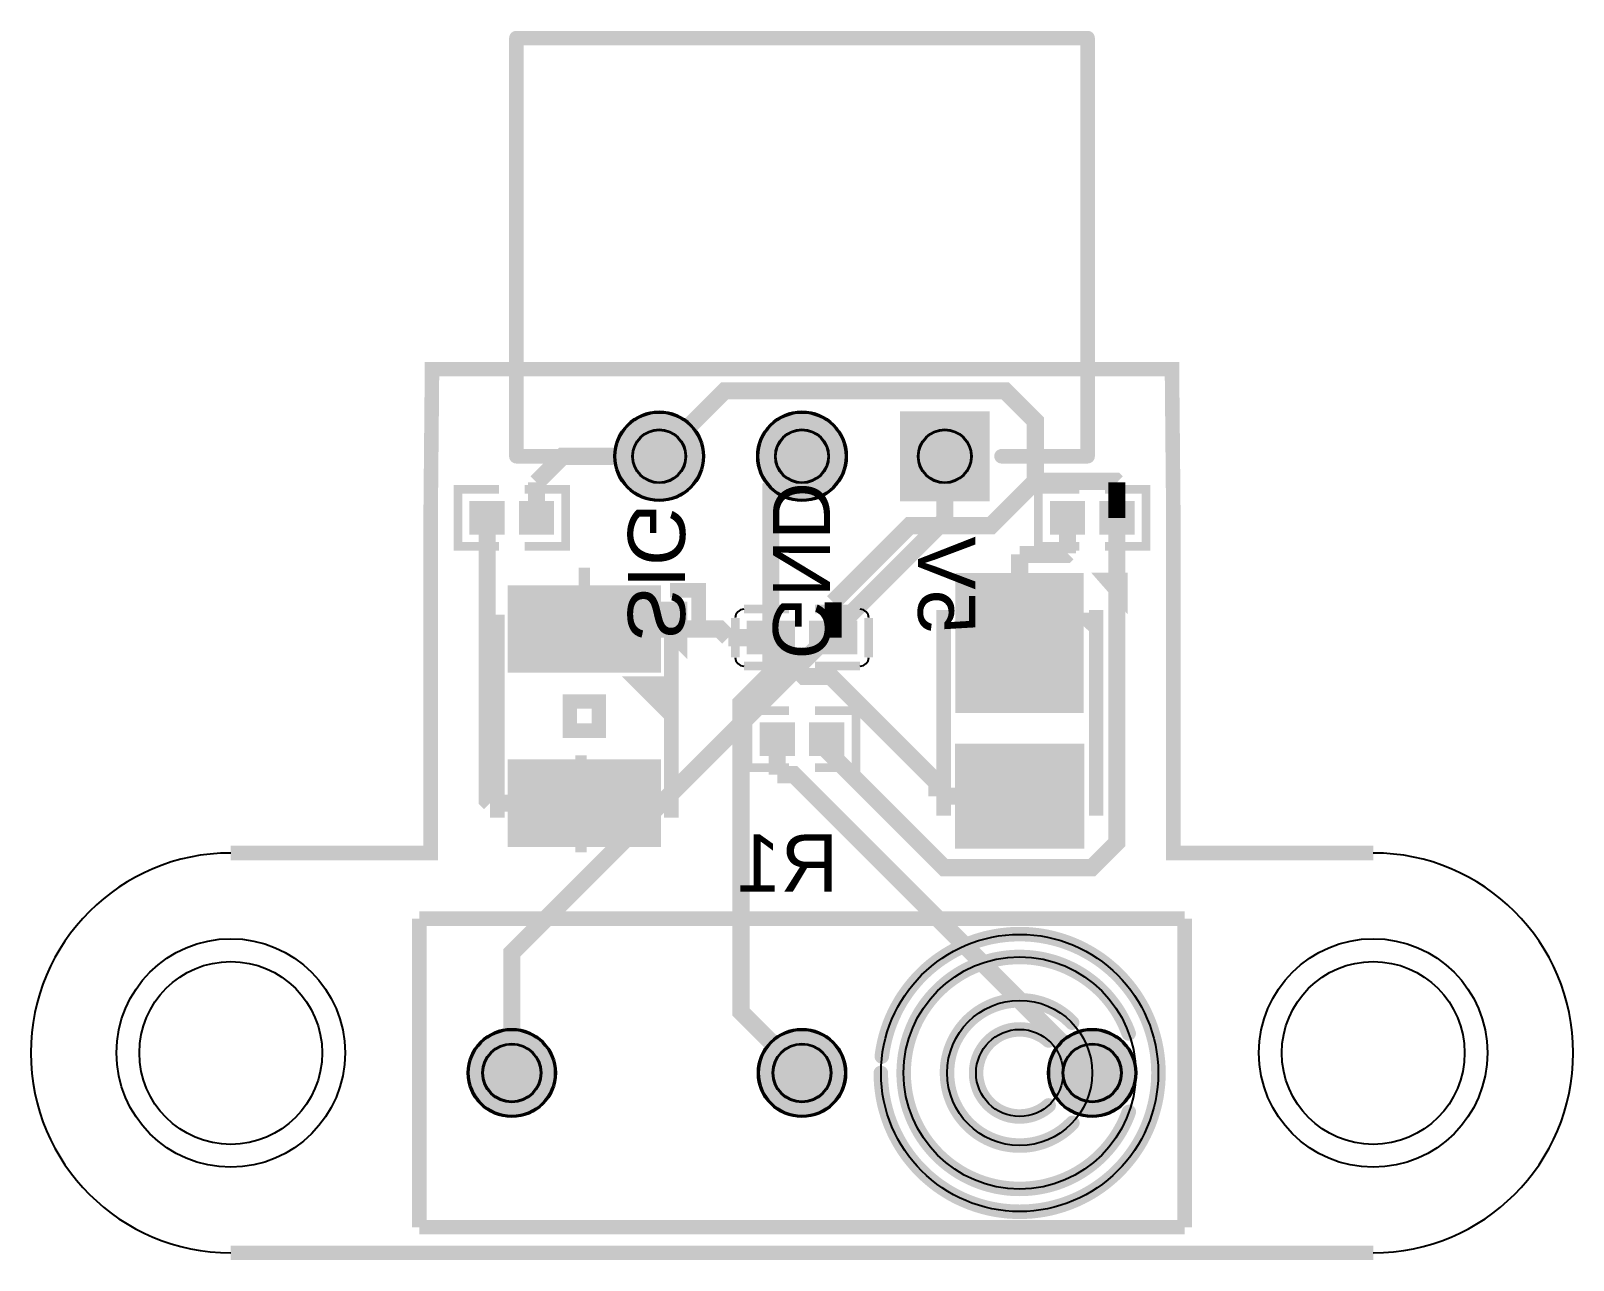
# Model space of a CAD drawing. Header units: millimetres. Extents: x -13.5 to 13.5, y -10.9 to 10.6.
import ezdxf

# ---------------------------------------------------------------- set-up
doc = ezdxf.new("R2010")
doc.units = ezdxf.units.MM
for name, color, linetype, true_color in [('BoardOutLine', 7, 'Continuous', 0xff00ff), ('BottomLayer', 7, 'Continuous', 0x0000ff), ('BottomSilkLayer', 7, 'Continuous', 0x66cc33), ('BottomSolderMaskLayer', 7, 'Continuous', 0xaa00ff), ('Document', 7, 'Continuous', 0xffffff), ('Multi-Layer', 7, 'Continuous', 0xc0c0c0), ('TopLayer', 7, 'Continuous', 0xff0000), ('TopPasteMaskLayer', 7, 'Continuous', 0x808080), ('TopSilkLayer', 7, 'Continuous', 0xffcc00), ('TopSolderMaskLayer', 7, 'Continuous', 0x800080)]:
    doc.layers.add(name, color=color, linetype=linetype, true_color=true_color)
doc.styles.get("Standard").update_dxf_attribs({"font": 'arial.ttf'})

msp = doc.modelspace()

# ---------------------------------------------------------------- hatches: boundary and pattern name
at = {"layer": 'BottomSolderMaskLayer'}
for points in [[(-3.287, 3.175, 1), (-1.713, 3.175, 1)], [(-0.787, 3.175, 1), (0.787, 3.175, 1)], [(3.287, 2.388), (1.713, 2.388), (1.713, 3.962), (3.287, 3.962)], [(-5.855, -7.62, 1), (-4.305, -7.62, 1)], [(-0.775, -7.62, 1), (0.775, -7.62, 1)], [(4.305, -7.62, 1), (5.855, -7.62, 1)]]:
    msp.add_hatch(color=256, dxfattribs=at).paths.add_polyline_path(points)
at = {"layer": 'Document'}
for points in [[(-3.493, 3.048), (-5, 3.048), (-5.017, 3.049), (-5.033, 3.052), (-5.049, 3.058), (-5.064, 3.065), (-5.077, 3.074), (-5.09, 3.085), (-5.101, 3.098), (-5.11, 3.112), (-5.117, 3.126), (-5.123, 3.142), (-5.126, 3.158), (-5.127, 3.175), (-5.127, 10.495), (-5.126, 10.512), (-5.123, 10.528), (-5.117, 10.544), (-5.11, 10.558), (-5.101, 10.572), (-5.09, 10.585), (-5.077, 10.596), (-5.064, 10.605), (-5.049, 10.612), (-5.033, 10.618), (-5.017, 10.621), (-5, 10.622), (5, 10.622), (5.016, 10.621), (5.033, 10.618), (5.048, 10.612), (5.063, 10.605), (5.077, 10.596), (5.09, 10.585), (5.101, 10.572), (5.11, 10.558), (5.117, 10.544), (5.123, 10.528), (5.126, 10.512), (5.127, 10.495), (5.127, 3.175), (5.126, 3.158), (5.123, 3.142), (5.117, 3.126), (5.11, 3.112), (5.101, 3.098), (5.09, 3.085), (5.077, 3.074), (5.063, 3.065), (5.048, 3.058), (5.033, 3.052), (5.016, 3.049), (5, 3.048), (3.493, 3.048), (3.476, 3.049), (3.46, 3.052), (3.444, 3.058), (3.43, 3.065), (3.416, 3.074), (3.403, 3.085), (3.392, 3.098), (3.383, 3.112), (3.376, 3.126), (3.37, 3.142), (3.367, 3.158), (3.366, 3.175), (3.367, 3.192), (3.37, 3.208), (3.376, 3.224), (3.383, 3.239), (3.392, 3.252), (3.403, 3.265), (3.416, 3.276), (3.43, 3.285), (3.444, 3.292), (3.46, 3.298), (3.476, 3.301), (3.493, 3.302), (4.873, 3.302), (4.873, 10.368), (-4.873, 10.368), (-4.873, 3.302), (-3.493, 3.302), (-3.477, 3.301), (-3.46, 3.298), (-3.445, 3.292), (-3.43, 3.285), (-3.416, 3.276), (-3.403, 3.265), (-3.393, 3.252), (-3.383, 3.239), (-3.376, 3.224), (-3.371, 3.208), (-3.367, 3.192), (-3.366, 3.175), (-3.367, 3.158), (-3.371, 3.142), (-3.376, 3.126), (-3.383, 3.112), (-3.393, 3.098), (-3.403, 3.085), (-3.416, 3.074), (-3.43, 3.065), (-3.445, 3.058), (-3.46, 3.052), (-3.477, 3.049), (-3.493, 3.048)], [(-3.71, 1.227), (-3.71, -0.473), (-3.91, -0.473), (-3.91, 1.227)], [(-2.01, 0.627), (-3.01, 0.627), (-2.01, -0.373)], [(3.9, 0.675), (3.9, -0.945), (3.73, -0.945), (3.73, 0.675)], [(4.67, 0.435), (5.21, 0.435), (5.21, -0.055)], [(3.03, -0.015), (4.65, -0.015), (4.65, -0.185), (3.03, -0.185)], [(-3.768, -2.061), (-3.768, -3.761), (-3.968, -3.761), (-3.968, -2.061)], [(3.9, -1.985), (3.9, -3.605), (3.73, -3.605), (3.73, -1.985)], [(-4.718, -2.811), (-3.018, -2.811), (-3.018, -3.011), (-4.718, -3.011)], [(3.81, -5.063), (3.883, -5.064), (3.956, -5.067), (4.029, -5.072), (4.101, -5.08), (4.174, -5.089), (4.246, -5.1), (4.318, -5.114), (4.389, -5.129), (4.46, -5.147), (4.53, -5.167), (4.6, -5.188), (4.669, -5.212), (4.738, -5.237), (4.805, -5.265), (4.872, -5.294), (4.938, -5.325), (5.003, -5.359), (5.067, -5.394), (5.13, -5.43), (5.192, -5.469), (5.253, -5.509), (5.313, -5.551), (5.371, -5.595), (5.429, -5.641), (5.484, -5.688), (5.539, -5.736), (5.592, -5.786), (5.644, -5.838), (5.694, -5.891), (5.742, -5.946), (5.789, -6.001), (5.835, -6.059), (5.879, -6.117), (5.921, -6.177), (5.961, -6.238), (6, -6.3), (6.037, -6.363), (6.072, -6.427), (6.105, -6.492), (6.136, -6.558), (6.165, -6.625), (6.193, -6.692), (6.218, -6.761), (6.242, -6.83), (6.263, -6.9), (6.283, -6.97), (6.301, -7.041), (6.316, -7.112), (6.33, -7.184), (6.341, -7.256), (6.35, -7.329), (6.358, -7.401), (6.363, -7.474), (6.366, -7.547), (6.367, -7.62), (6.367, -7.62), (6.366, -7.693), (6.363, -7.766), (6.358, -7.839), (6.35, -7.911), (6.341, -7.984), (6.33, -8.056), (6.316, -8.128), (6.301, -8.199), (6.283, -8.27), (6.263, -8.34), (6.242, -8.41), (6.218, -8.479), (6.193, -8.548), (6.165, -8.615), (6.136, -8.682), (6.105, -8.748), (6.072, -8.813), (6.037, -8.877), (6, -8.94), (5.961, -9.002), (5.921, -9.063), (5.879, -9.123), (5.835, -9.181), (5.789, -9.239), (5.742, -9.294), (5.694, -9.349), (5.644, -9.402), (5.592, -9.454), (5.539, -9.504), (5.484, -9.552), (5.429, -9.599), (5.371, -9.645), (5.313, -9.689), (5.253, -9.731), (5.192, -9.771), (5.13, -9.81), (5.067, -9.847), (5.003, -9.882), (4.938, -9.915), (4.872, -9.946), (4.805, -9.975), (4.738, -10.003), (4.669, -10.028), (4.6, -10.052), (4.53, -10.073), (4.46, -10.093), (4.389, -10.111), (4.318, -10.126), (4.246, -10.14), (4.174, -10.151), (4.101, -10.16), (4.029, -10.168), (3.956, -10.173), (3.883, -10.176), (3.81, -10.177), (3.81, -10.177), (3.737, -10.176), (3.664, -10.173), (3.591, -10.168), (3.519, -10.16), (3.446, -10.151), (3.374, -10.14), (3.302, -10.126), (3.231, -10.111), (3.16, -10.093), (3.09, -10.073), (3.02, -10.052), (2.951, -10.028), (2.882, -10.003), (2.815, -9.975), (2.748, -9.946), (2.682, -9.915), (2.617, -9.882), (2.553, -9.847), (2.49, -9.81), (2.428, -9.771), (2.367, -9.731), (2.307, -9.689), (2.249, -9.645), (2.191, -9.599), (2.136, -9.552), (2.081, -9.504), (2.028, -9.454), (1.976, -9.402), (1.926, -9.349), (1.878, -9.294), (1.831, -9.239), (1.785, -9.181), (1.741, -9.123), (1.699, -9.063), (1.659, -9.002), (1.62, -8.94), (1.584, -8.877), (1.549, -8.813), (1.515, -8.748), (1.484, -8.682), (1.455, -8.615), (1.427, -8.548), (1.402, -8.479), (1.378, -8.41), (1.357, -8.34), (1.337, -8.27), (1.319, -8.199), (1.304, -8.128), (1.29, -8.056), (1.279, -7.984), (1.27, -7.911), (1.262, -7.839), (1.257, -7.766), (1.254, -7.693), (1.253, -7.62), (1.253, -7.62), (1.254, -7.603), (1.257, -7.587), (1.263, -7.571), (1.27, -7.557), (1.279, -7.543), (1.29, -7.53), (1.303, -7.519), (1.317, -7.51), (1.331, -7.503), (1.347, -7.497), (1.363, -7.494), (1.38, -7.493), (1.38, -7.493), (1.397, -7.494), (1.413, -7.497), (1.429, -7.503), (1.444, -7.51), (1.457, -7.519), (1.47, -7.53), (1.481, -7.543), (1.49, -7.557), (1.497, -7.571), (1.503, -7.587), (1.506, -7.603), (1.507, -7.62), (1.507, -7.62), (1.508, -7.69), (1.511, -7.759), (1.516, -7.828), (1.524, -7.898), (1.533, -7.967), (1.545, -8.035), (1.558, -8.103), (1.574, -8.171), (1.592, -8.238), (1.611, -8.305), (1.633, -8.371), (1.657, -8.437), (1.682, -8.501), (1.71, -8.565), (1.739, -8.628), (1.771, -8.69), (1.804, -8.751), (1.839, -8.811), (1.876, -8.87), (1.915, -8.928), (1.955, -8.985), (1.997, -9.04), (2.041, -9.094), (2.086, -9.147), (2.133, -9.199), (2.182, -9.248), (2.231, -9.297), (2.283, -9.344), (2.336, -9.389), (2.39, -9.433), (2.445, -9.475), (2.502, -9.515), (2.56, -9.554), (2.619, -9.591), (2.679, -9.626), (2.74, -9.659), (2.802, -9.691), (2.865, -9.72), (2.929, -9.748), (2.993, -9.773), (3.059, -9.797), (3.125, -9.819), (3.192, -9.838), (3.259, -9.856), (3.327, -9.872), (3.395, -9.885), (3.463, -9.897), (3.532, -9.906), (3.602, -9.913), (3.671, -9.919), (3.74, -9.922), (3.81, -9.923), (3.81, -9.923), (3.88, -9.922), (3.949, -9.919), (4.018, -9.913), (4.088, -9.906), (4.157, -9.897), (4.225, -9.885), (4.293, -9.872), (4.361, -9.856), (4.428, -9.838), (4.495, -9.819), (4.561, -9.797), (4.627, -9.773), (4.691, -9.748), (4.755, -9.72), (4.818, -9.691), (4.88, -9.659), (4.941, -9.626), (5.001, -9.591), (5.06, -9.554), (5.118, -9.515), (5.175, -9.475), (5.23, -9.433), (5.284, -9.389), (5.337, -9.344), (5.389, -9.297), (5.438, -9.248), (5.487, -9.198), (5.534, -9.147), (5.579, -9.094), (5.623, -9.04), (5.665, -8.985), (5.705, -8.928), (5.744, -8.87), (5.781, -8.811), (5.816, -8.751), (5.849, -8.69), (5.881, -8.628), (5.91, -8.565), (5.938, -8.501), (5.963, -8.437), (5.987, -8.371), (6.009, -8.305), (6.028, -8.238), (6.046, -8.171), (6.062, -8.103), (6.075, -8.035), (6.087, -7.966), (6.096, -7.898), (6.104, -7.828), (6.109, -7.759), (6.112, -7.689), (6.113, -7.62), (6.113, -7.62), (6.112, -7.55), (6.109, -7.481), (6.104, -7.412), (6.096, -7.342), (6.087, -7.273), (6.075, -7.205), (6.062, -7.137), (6.046, -7.069), (6.028, -7.002), (6.009, -6.935), (5.987, -6.869), (5.963, -6.803), (5.938, -6.739), (5.91, -6.675), (5.881, -6.612), (5.849, -6.55), (5.816, -6.489), (5.781, -6.429), (5.744, -6.37), (5.705, -6.312), (5.665, -6.255), (5.623, -6.2), (5.579, -6.146), (5.534, -6.093), (5.487, -6.041), (5.438, -5.991), (5.389, -5.943), (5.337, -5.896), (5.284, -5.851), (5.23, -5.807), (5.175, -5.765), (5.118, -5.725), (5.06, -5.686), (5.001, -5.649), (4.941, -5.614), (4.88, -5.581), (4.818, -5.549), (4.755, -5.52), (4.691, -5.492), (4.627, -5.467), (4.561, -5.443), (4.495, -5.421), (4.428, -5.402), (4.361, -5.384), (4.293, -5.368), (4.225, -5.355), (4.157, -5.343), (4.088, -5.334), (4.018, -5.326), (3.949, -5.321), (3.88, -5.318), (3.81, -5.317), (3.81, -5.317), (3.74, -5.318), (3.671, -5.321), (3.601, -5.326), (3.532, -5.334), (3.463, -5.343), (3.395, -5.355), (3.326, -5.368), (3.258, -5.384), (3.191, -5.402), (3.124, -5.421), (3.058, -5.443), (2.993, -5.467), (2.928, -5.493), (2.864, -5.52), (2.801, -5.55), (2.739, -5.581), (2.678, -5.614), (2.618, -5.65), (2.559, -5.687), (2.501, -5.725), (2.444, -5.766), (2.389, -5.808), (2.335, -5.852), (2.282, -5.897), (2.231, -5.944), (2.181, -5.992), (2.132, -6.042), (2.085, -6.094), (2.04, -6.147), (1.996, -6.201), (1.954, -6.256), (1.914, -6.313), (1.875, -6.371), (1.838, -6.43), (1.803, -6.49), (1.77, -6.551), (1.739, -6.614), (1.709, -6.677), (1.682, -6.741), (1.656, -6.805), (1.632, -6.871), (1.611, -6.937), (1.591, -7.004), (1.573, -7.071), (1.558, -7.139), (1.544, -7.207), (1.533, -7.276), (1.523, -7.345), (1.523, -7.345), (1.521, -7.361), (1.515, -7.377), (1.508, -7.393), (1.499, -7.407), (1.488, -7.42), (1.475, -7.431), (1.462, -7.44), (1.447, -7.448), (1.431, -7.453), (1.414, -7.457), (1.397, -7.458), (1.397, -7.458), (1.381, -7.457), (1.364, -7.453), (1.349, -7.448), (1.334, -7.441), (1.32, -7.431), (1.307, -7.421), (1.297, -7.408), (1.287, -7.394), (1.28, -7.379), (1.275, -7.364), (1.271, -7.347), (1.27, -7.331), (1.27, -7.331), (1.271, -7.315), (1.271, -7.315), (1.281, -7.242), (1.293, -7.171), (1.307, -7.099), (1.322, -7.028), (1.34, -6.958), (1.36, -6.888), (1.382, -6.818), (1.406, -6.75), (1.431, -6.682), (1.459, -6.614), (1.489, -6.548), (1.52, -6.482), (1.553, -6.417), (1.589, -6.354), (1.625, -6.291), (1.664, -6.229), (1.705, -6.169), (1.747, -6.11), (1.791, -6.052), (1.836, -5.995), (1.883, -5.939), (1.932, -5.885), (1.982, -5.832), (2.033, -5.781), (2.086, -5.731), (2.141, -5.683), (2.197, -5.636), (2.254, -5.591), (2.312, -5.548), (2.372, -5.506), (2.432, -5.466), (2.494, -5.428), (2.557, -5.391), (2.621, -5.356), (2.686, -5.323), (2.752, -5.292), (2.818, -5.263), (2.886, -5.236), (2.954, -5.211), (3.023, -5.187), (3.092, -5.166), (3.162, -5.146), (3.233, -5.129), (3.304, -5.114), (3.376, -5.1), (3.447, -5.089), (3.52, -5.08), (3.592, -5.072), (3.665, -5.067), (3.737, -5.064), (3.81, -5.063)], [(5.6, -6.973), (5.577, -6.915), (5.553, -6.857), (5.528, -6.801), (5.5, -6.745), (5.47, -6.69), (5.439, -6.636), (5.406, -6.583), (5.371, -6.532), (5.335, -6.481), (5.297, -6.432), (5.257, -6.384), (5.216, -6.337), (5.173, -6.292), (5.129, -6.248), (5.083, -6.206), (5.037, -6.165), (4.988, -6.126), (4.939, -6.088), (4.888, -6.052), (4.836, -6.017), (4.783, -5.985), (4.729, -5.954), (4.674, -5.925), (4.618, -5.897), (4.562, -5.872), (4.504, -5.848), (4.446, -5.826), (4.387, -5.807), (4.327, -5.789), (4.267, -5.773), (4.206, -5.759), (4.145, -5.747), (4.084, -5.737), (4.022, -5.729), (3.96, -5.723), (3.898, -5.719), (3.836, -5.717), (3.774, -5.717), (3.711, -5.72), (3.649, -5.724), (3.587, -5.73), (3.526, -5.738), (3.464, -5.749), (3.403, -5.761), (3.343, -5.775), (3.283, -5.792), (3.223, -5.81), (3.164, -5.83), (3.106, -5.852), (3.049, -5.876), (2.992, -5.902), (2.936, -5.929), (2.881, -5.959), (2.828, -5.99), (2.775, -6.023), (2.723, -6.058), (2.673, -6.094), (2.623, -6.132), (2.575, -6.172), (2.529, -6.213), (2.483, -6.256), (2.439, -6.3), (2.397, -6.345), (2.356, -6.392), (2.317, -6.44), (2.279, -6.49), (2.243, -6.541), (2.208, -6.592), (2.176, -6.645), (2.145, -6.699), (2.115, -6.754), (2.088, -6.81), (2.062, -6.867), (2.039, -6.925), (2.017, -6.983), (1.997, -7.042), (1.979, -7.101), (1.963, -7.162), (1.949, -7.222), (1.937, -7.283), (1.927, -7.345), (1.919, -7.406), (1.913, -7.468), (1.909, -7.53), (1.907, -7.593), (1.907, -7.655), (1.909, -7.717), (1.914, -7.779), (1.92, -7.841), (1.928, -7.903), (1.938, -7.964), (1.951, -8.025), (1.965, -8.086), (1.981, -8.146), (1.999, -8.205), (2.019, -8.264), (2.041, -8.323), (2.065, -8.38), (2.091, -8.437), (2.119, -8.492), (2.148, -8.547), (2.179, -8.601), (2.212, -8.654), (2.247, -8.706), (2.283, -8.756), (2.321, -8.806), (2.361, -8.854), (2.402, -8.9), (2.445, -8.946), (2.489, -8.99), (2.534, -9.032), (2.581, -9.073), (2.629, -9.112), (2.679, -9.15), (2.729, -9.186), (2.781, -9.221), (2.834, -9.254), (2.888, -9.285), (2.943, -9.314), (2.999, -9.341), (3.056, -9.367), (3.113, -9.391), (3.171, -9.413), (3.23, -9.433), (3.29, -9.451), (3.35, -9.467), (3.411, -9.481), (3.472, -9.493), (3.533, -9.503), (3.595, -9.511), (3.657, -9.517), (3.719, -9.521), (3.781, -9.523), (3.843, -9.523), (3.906, -9.521), (3.968, -9.516), (4.03, -9.51), (4.091, -9.502), (4.153, -9.492), (4.214, -9.48), (4.274, -9.465), (4.335, -9.449), (4.394, -9.431), (4.453, -9.411), (4.511, -9.389), (4.569, -9.365), (4.625, -9.339), (4.681, -9.312), (4.736, -9.283), (4.79, -9.251), (4.843, -9.218), (4.894, -9.184), (4.945, -9.147), (4.994, -9.11), (5.042, -9.07), (5.089, -9.029), (5.135, -8.986), (5.179, -8.942), (5.221, -8.897), (5.262, -8.85), (5.301, -8.802), (5.339, -8.752), (5.376, -8.702), (5.41, -8.65), (5.443, -8.597), (5.474, -8.543), (5.503, -8.488), (5.531, -8.433), (5.556, -8.376), (5.58, -8.318), (5.602, -8.26), (5.609, -8.245), (5.617, -8.231), (5.628, -8.218), (5.64, -8.206), (5.653, -8.196), (5.667, -8.188), (5.683, -8.182), (5.699, -8.178), (5.715, -8.176), (5.732, -8.176), (5.748, -8.179), (5.764, -8.183), (5.78, -8.19), (5.794, -8.198), (5.807, -8.209), (5.819, -8.221), (5.828, -8.234), (5.837, -8.248), (5.843, -8.264), (5.847, -8.28), (5.849, -8.296), (5.848, -8.313), (5.846, -8.33), (5.841, -8.345), (5.818, -8.408), (5.793, -8.469), (5.766, -8.529), (5.737, -8.589), (5.706, -8.648), (5.674, -8.706), (5.64, -8.762), (5.604, -8.818), (5.566, -8.873), (5.527, -8.926), (5.486, -8.978), (5.443, -9.029), (5.399, -9.078), (5.354, -9.127), (5.307, -9.173), (5.258, -9.219), (5.208, -9.262), (5.157, -9.305), (5.105, -9.345), (5.051, -9.384), (4.996, -9.421), (4.941, -9.457), (4.884, -9.491), (4.826, -9.523), (4.767, -9.553), (4.707, -9.582), (4.646, -9.608), (4.585, -9.633), (4.522, -9.656), (4.459, -9.677), (4.396, -9.696), (4.332, -9.713), (4.267, -9.728), (4.202, -9.741), (4.137, -9.752), (4.071, -9.761), (4.005, -9.768), (3.939, -9.773), (3.873, -9.776), (3.807, -9.777), (3.741, -9.776), (3.674, -9.773), (3.608, -9.768), (3.542, -9.76), (3.477, -9.751), (3.411, -9.74), (3.346, -9.727), (3.282, -9.711), (3.218, -9.694), (3.154, -9.675), (3.092, -9.654), (3.029, -9.631), (2.968, -9.606), (2.907, -9.579), (2.848, -9.55), (2.789, -9.52), (2.731, -9.488), (2.674, -9.454), (2.618, -9.418), (2.564, -9.38), (2.51, -9.341), (2.458, -9.301), (2.407, -9.258), (2.357, -9.214), (2.309, -9.169), (2.262, -9.122), (2.217, -9.074), (2.173, -9.024), (2.13, -8.973), (2.089, -8.921), (2.05, -8.867), (2.013, -8.813), (1.977, -8.757), (1.943, -8.7), (1.911, -8.642), (1.88, -8.583), (1.851, -8.524), (1.825, -8.463), (1.8, -8.402), (1.777, -8.339), (1.755, -8.277), (1.736, -8.213), (1.719, -8.149), (1.704, -8.085), (1.69, -8.02), (1.679, -7.954), (1.67, -7.889), (1.663, -7.823), (1.657, -7.757), (1.654, -7.691), (1.653, -7.624), (1.654, -7.558), (1.657, -7.492), (1.662, -7.426), (1.669, -7.36), (1.678, -7.294), (1.689, -7.229), (1.702, -7.164), (1.717, -7.099), (1.734, -7.035), (1.753, -6.972), (1.774, -6.909), (1.796, -6.847), (1.821, -6.785), (1.848, -6.724), (1.876, -6.664), (1.907, -6.605), (1.939, -6.547), (1.972, -6.49), (2.008, -6.435), (2.045, -6.38), (2.084, -6.326), (2.125, -6.274), (2.167, -6.223), (2.211, -6.173), (2.256, -6.124), (2.303, -6.077), (2.351, -6.032), (2.4, -5.988), (2.451, -5.945), (2.503, -5.904), (2.556, -5.865), (2.611, -5.827), (2.667, -5.791), (2.723, -5.757), (2.781, -5.724), (2.84, -5.693), (2.9, -5.665), (2.96, -5.638), (3.021, -5.612), (3.083, -5.589), (3.146, -5.568), (3.21, -5.548), (3.274, -5.531), (3.338, -5.515), (3.403, -5.502), (3.468, -5.49), (3.534, -5.481), (3.6, -5.473), (3.666, -5.468), (3.732, -5.464), (3.798, -5.463), (3.864, -5.464), (3.931, -5.466), (3.997, -5.471), (4.063, -5.478), (4.128, -5.487), (4.194, -5.497), (4.259, -5.51), (4.323, -5.525), (4.388, -5.542), (4.451, -5.56), (4.514, -5.581), (4.576, -5.604), (4.638, -5.628), (4.699, -5.655), (4.759, -5.683), (4.818, -5.713), (4.876, -5.745), (4.933, -5.778), (4.989, -5.814), (5.044, -5.851), (5.098, -5.89), (5.15, -5.93), (5.202, -5.972), (5.252, -6.016), (5.3, -6.061), (5.348, -6.107), (5.393, -6.155), (5.438, -6.204), (5.48, -6.255), (5.521, -6.307), (5.561, -6.36), (5.599, -6.415), (5.635, -6.47), (5.67, -6.527), (5.702, -6.585), (5.733, -6.643), (5.762, -6.703), (5.79, -6.763), (5.815, -6.824), (5.838, -6.886), (5.843, -6.902), (5.846, -6.919), (5.846, -6.935), (5.844, -6.952), (5.84, -6.968), (5.834, -6.983), (5.826, -6.998), (5.816, -7.011), (5.805, -7.023), (5.792, -7.034), (5.777, -7.042), (5.762, -7.049), (5.746, -7.054), (5.73, -7.056), (5.713, -7.056), (5.697, -7.055), (5.681, -7.051), (5.665, -7.045), (5.651, -7.037), (5.637, -7.027), (5.625, -7.015), (5.615, -7.002), (5.606, -6.988), (5.6, -6.973)], [(4.636, -6.828), (4.602, -6.794), (4.567, -6.762), (4.53, -6.73), (4.492, -6.701), (4.453, -6.673), (4.412, -6.647), (4.371, -6.622), (4.328, -6.6), (4.285, -6.579), (4.24, -6.56), (4.195, -6.542), (4.15, -6.527), (4.103, -6.514), (4.056, -6.502), (4.009, -6.493), (3.961, -6.486), (3.913, -6.48), (3.865, -6.477), (3.817, -6.476), (3.769, -6.476), (3.721, -6.479), (3.673, -6.484), (3.625, -6.491), (3.578, -6.499), (3.531, -6.51), (3.484, -6.523), (3.438, -6.538), (3.393, -6.554), (3.348, -6.573), (3.305, -6.593), (3.262, -6.615), (3.22, -6.639), (3.179, -6.665), (3.14, -6.692), (3.101, -6.722), (3.064, -6.752), (3.028, -6.784), (2.994, -6.818), (2.961, -6.853), (2.929, -6.89), (2.899, -6.927), (2.871, -6.966), (2.844, -7.007), (2.819, -7.048), (2.796, -7.09), (2.774, -7.133), (2.755, -7.177), (2.737, -7.222), (2.721, -7.268), (2.707, -7.314), (2.695, -7.361), (2.685, -7.408), (2.677, -7.455), (2.672, -7.503), (2.668, -7.551), (2.666, -7.599), (2.666, -7.648), (2.668, -7.696), (2.672, -7.744), (2.679, -7.792), (2.687, -7.839), (2.697, -7.886), (2.709, -7.933), (2.723, -7.979), (2.739, -8.025), (2.757, -8.069), (2.777, -8.113), (2.799, -8.156), (2.822, -8.198), (2.848, -8.239), (2.875, -8.279), (2.903, -8.318), (2.933, -8.356), (2.965, -8.392), (2.999, -8.427), (3.033, -8.46), (3.069, -8.492), (3.107, -8.523), (3.145, -8.552), (3.185, -8.579), (3.226, -8.604), (3.268, -8.628), (3.311, -8.65), (3.355, -8.67), (3.4, -8.688), (3.445, -8.705), (3.491, -8.719), (3.538, -8.732), (3.585, -8.742), (3.632, -8.751), (3.68, -8.757), (3.728, -8.761), (3.776, -8.764), (3.824, -8.764), (3.872, -8.763), (3.92, -8.759), (3.968, -8.753), (4.016, -8.746), (4.063, -8.736), (4.11, -8.724), (4.156, -8.711), (4.202, -8.695), (4.247, -8.678), (4.291, -8.658), (4.334, -8.637), (4.377, -8.614), (4.418, -8.59), (4.458, -8.563), (4.498, -8.535), (4.535, -8.505), (4.572, -8.474), (4.607, -8.441), (4.641, -8.407), (4.653, -8.395), (4.667, -8.386), (4.682, -8.378), (4.697, -8.372), (4.713, -8.368), (4.73, -8.367), (4.747, -8.368), (4.763, -8.37), (4.779, -8.375), (4.794, -8.382), (4.808, -8.391), (4.821, -8.402), (4.832, -8.414), (4.842, -8.427), (4.849, -8.442), (4.855, -8.458), (4.859, -8.474), (4.86, -8.49), (4.86, -8.507), (4.857, -8.523), (4.852, -8.539), (4.845, -8.554), (4.836, -8.568), (4.826, -8.581), (4.788, -8.619), (4.749, -8.656), (4.709, -8.692), (4.667, -8.725), (4.624, -8.757), (4.579, -8.788), (4.534, -8.816), (4.488, -8.843), (4.44, -8.868), (4.392, -8.892), (4.342, -8.913), (4.292, -8.933), (4.242, -8.95), (4.19, -8.966), (4.138, -8.979), (4.086, -8.991), (4.033, -9.001), (3.98, -9.008), (3.927, -9.014), (3.873, -9.017), (3.819, -9.018), (3.766, -9.018), (3.712, -9.015), (3.658, -9.01), (3.605, -9.003), (3.552, -8.994), (3.5, -8.984), (3.448, -8.971), (3.396, -8.956), (3.345, -8.939), (3.295, -8.92), (3.245, -8.899), (3.197, -8.877), (3.149, -8.852), (3.102, -8.826), (3.056, -8.798), (3.011, -8.768), (2.968, -8.737), (2.926, -8.703), (2.885, -8.669), (2.845, -8.632), (2.807, -8.595), (2.77, -8.555), (2.735, -8.515), (2.702, -8.473), (2.67, -8.43), (2.64, -8.385), (2.611, -8.34), (2.584, -8.293), (2.559, -8.246), (2.536, -8.197), (2.515, -8.148), (2.496, -8.098), (2.478, -8.047), (2.463, -7.996), (2.45, -7.944), (2.438, -7.891), (2.429, -7.838), (2.421, -7.785), (2.416, -7.732), (2.413, -7.678), (2.412, -7.624), (2.412, -7.571), (2.415, -7.517), (2.42, -7.464), (2.427, -7.41), (2.436, -7.357), (2.448, -7.305), (2.461, -7.253), (2.476, -7.201), (2.493, -7.15), (2.512, -7.1), (2.533, -7.051), (2.556, -7.002), (2.58, -6.954), (2.607, -6.908), (2.635, -6.862), (2.665, -6.817), (2.697, -6.774), (2.73, -6.732), (2.765, -6.691), (2.801, -6.652), (2.839, -6.614), (2.878, -6.577), (2.919, -6.542), (2.961, -6.509), (3.004, -6.477), (3.049, -6.447), (3.095, -6.418), (3.141, -6.392), (3.189, -6.367), (3.237, -6.344), (3.287, -6.323), (3.337, -6.304), (3.388, -6.287), (3.439, -6.272), (3.491, -6.258), (3.544, -6.247), (3.597, -6.238), (3.65, -6.231), (3.703, -6.226), (3.757, -6.223), (3.811, -6.222), (3.864, -6.223), (3.918, -6.226), (3.971, -6.231), (4.025, -6.238), (4.078, -6.247), (4.13, -6.259), (4.182, -6.272), (4.234, -6.287), (4.284, -6.305), (4.335, -6.324), (4.384, -6.345), (4.432, -6.368), (4.48, -6.393), (4.527, -6.419), (4.572, -6.448), (4.617, -6.478), (4.66, -6.51), (4.702, -6.543), (4.743, -6.578), (4.782, -6.615), (4.82, -6.653), (4.831, -6.665), (4.839, -6.679), (4.847, -6.694), (4.852, -6.71), (4.854, -6.727), (4.855, -6.743), (4.854, -6.76), (4.85, -6.776), (4.844, -6.792), (4.837, -6.806), (4.827, -6.82), (4.816, -6.832), (4.803, -6.843), (4.789, -6.852), (4.774, -6.859), (4.758, -6.864), (4.742, -6.867), (4.725, -6.867), (4.709, -6.866), (4.693, -6.862), (4.677, -6.857), (4.662, -6.849), (4.649, -6.84), (4.636, -6.828)], [(4.232, -7.146), (4.205, -7.123), (4.176, -7.101), (4.146, -7.081), (4.115, -7.063), (4.083, -7.047), (4.05, -7.032), (4.016, -7.019), (3.982, -7.009), (3.947, -7), (3.911, -6.993), (3.876, -6.988), (3.84, -6.986), (3.804, -6.985), (3.768, -6.986), (3.732, -6.99), (3.696, -6.995), (3.661, -7.003), (3.626, -7.012), (3.592, -7.024), (3.558, -7.037), (3.526, -7.052), (3.494, -7.069), (3.463, -7.088), (3.434, -7.109), (3.405, -7.131), (3.378, -7.154), (3.352, -7.18), (3.328, -7.206), (3.306, -7.234), (3.284, -7.264), (3.265, -7.294), (3.247, -7.325), (3.232, -7.358), (3.218, -7.391), (3.206, -7.425), (3.196, -7.46), (3.188, -7.495), (3.181, -7.53), (3.177, -7.566), (3.175, -7.602), (3.175, -7.638), (3.177, -7.674), (3.181, -7.71), (3.188, -7.745), (3.196, -7.78), (3.206, -7.815), (3.218, -7.849), (3.232, -7.882), (3.247, -7.915), (3.265, -7.946), (3.284, -7.976), (3.306, -8.006), (3.328, -8.034), (3.352, -8.06), (3.378, -8.086), (3.405, -8.109), (3.434, -8.131), (3.463, -8.152), (3.494, -8.171), (3.526, -8.188), (3.558, -8.203), (3.592, -8.216), (3.626, -8.228), (3.661, -8.237), (3.696, -8.245), (3.732, -8.25), (3.768, -8.254), (3.804, -8.255), (3.84, -8.254), (3.876, -8.252), (3.911, -8.247), (3.947, -8.24), (3.982, -8.231), (4.016, -8.221), (4.05, -8.208), (4.083, -8.193), (4.115, -8.177), (4.146, -8.159), (4.176, -8.139), (4.205, -8.117), (4.232, -8.094), (4.245, -8.084), (4.259, -8.076), (4.273, -8.069), (4.289, -8.065), (4.304, -8.062), (4.32, -8.061), (4.336, -8.063), (4.352, -8.066), (4.367, -8.071), (4.382, -8.078), (4.395, -8.087), (4.407, -8.098), (4.418, -8.11), (4.427, -8.123), (4.434, -8.137), (4.44, -8.152), (4.443, -8.168), (4.445, -8.184), (4.444, -8.2), (4.442, -8.216), (4.437, -8.231), (4.431, -8.246), (4.423, -8.26), (4.413, -8.272), (4.401, -8.284), (4.369, -8.311), (4.335, -8.337), (4.3, -8.362), (4.264, -8.384), (4.227, -8.405), (4.189, -8.424), (4.15, -8.441), (4.11, -8.457), (4.07, -8.47), (4.029, -8.482), (3.988, -8.491), (3.946, -8.499), (3.903, -8.504), (3.861, -8.508), (3.818, -8.509), (3.776, -8.508), (3.733, -8.506), (3.691, -8.501), (3.649, -8.494), (3.607, -8.486), (3.566, -8.475), (3.526, -8.462), (3.486, -8.448), (3.446, -8.431), (3.408, -8.413), (3.37, -8.393), (3.334, -8.371), (3.298, -8.347), (3.264, -8.322), (3.231, -8.295), (3.2, -8.266), (3.169, -8.236), (3.141, -8.205), (3.113, -8.172), (3.088, -8.138), (3.064, -8.103), (3.042, -8.067), (3.021, -8.03), (3.002, -7.991), (2.985, -7.952), (2.97, -7.912), (2.957, -7.872), (2.946, -7.831), (2.937, -7.789), (2.93, -7.747), (2.925, -7.705), (2.922, -7.663), (2.921, -7.62), (2.922, -7.577), (2.925, -7.535), (2.93, -7.493), (2.937, -7.451), (2.946, -7.409), (2.957, -7.368), (2.97, -7.328), (2.985, -7.288), (3.002, -7.249), (3.021, -7.21), (3.042, -7.173), (3.064, -7.137), (3.088, -7.102), (3.113, -7.068), (3.141, -7.035), (3.169, -7.004), (3.2, -6.974), (3.231, -6.945), (3.264, -6.918), (3.298, -6.893), (3.334, -6.869), (3.37, -6.847), (3.408, -6.827), (3.446, -6.809), (3.486, -6.792), (3.526, -6.778), (3.566, -6.765), (3.607, -6.754), (3.649, -6.746), (3.691, -6.739), (3.733, -6.734), (3.776, -6.732), (3.818, -6.731), (3.861, -6.732), (3.903, -6.736), (3.946, -6.741), (3.988, -6.749), (4.029, -6.758), (4.07, -6.77), (4.11, -6.783), (4.15, -6.799), (4.189, -6.816), (4.227, -6.835), (4.264, -6.856), (4.3, -6.878), (4.335, -6.903), (4.369, -6.929), (4.401, -6.956), (4.413, -6.968), (4.423, -6.98), (4.431, -6.994), (4.437, -7.009), (4.442, -7.024), (4.444, -7.04), (4.445, -7.056), (4.443, -7.072), (4.44, -7.088), (4.434, -7.103), (4.427, -7.117), (4.418, -7.13), (4.407, -7.142), (4.395, -7.153), (4.382, -7.162), (4.367, -7.169), (4.352, -7.174), (4.336, -7.178), (4.32, -7.179), (4.304, -7.178), (4.289, -7.175), (4.273, -7.171), (4.259, -7.164), (4.245, -7.156), (4.232, -7.146)]]:
    msp.add_hatch(color=256, dxfattribs=at).paths.add_polyline_path(points)
at = {"layer": 'Multi-Layer'}
for points in [[(-3.262, 3.175, 1), (-1.738, 3.175, 1)], [(-0.762, 3.175, 1), (0.762, 3.175, 1)], [(3.262, 2.413), (1.738, 2.413), (1.738, 3.937), (3.262, 3.937)], [(-5.83, -7.62, 1), (-4.33, -7.62, 1)], [(-0.75, -7.62, 1), (0.75, -7.62, 1)], [(4.33, -7.62, 1), (5.83, -7.62, 1)]]:
    msp.add_hatch(color=256, dxfattribs=at).paths.add_polyline_path(points)
at = {"layer": 'TopLayer'}
for points in [[(-5.23, 1.826), (-5.23, 2.366), (-5.796, 2.366), (-5.796, 1.826)], [(-4.93, 1.826), (-4.93, 2.366), (-4.364, 2.366), (-4.364, 1.826)], [(4.93, 1.826), (4.93, 2.366), (4.364, 2.366), (4.364, 1.826)], [(5.23, 1.826), (5.23, 2.366), (5.796, 2.366), (5.796, 1.826)], [(4.91, 1.105), (4.91, -1.295), (2.71, -1.295), (2.71, 1.105)], [(-5.11, -0.599), (-5.11, 0.901), (-2.51, 0.901), (-2.51, -0.599)], [(-0.15, -0.27), (-0.15, 0.27), (-0.94, 0.27), (-0.94, -0.27)], [(0.15, -0.27), (0.15, 0.27), (0.94, 0.27), (0.94, -0.27)], [(-0.15, -1.508), (-0.15, -2.048), (-0.716, -2.048), (-0.716, -1.508)], [(0.15, -1.508), (0.15, -2.048), (0.716, -2.048), (0.716, -1.508)], [(4.91, -1.875), (4.91, -3.675), (2.71, -3.675), (2.71, -1.875)], [(-5.11, -3.647), (-5.11, -2.147), (-2.51, -2.147), (-2.51, -3.647)]]:
    msp.add_hatch(color=256, dxfattribs=at).paths.add_polyline_path(points)
at = {"layer": 'TopPasteMaskLayer'}
for points in [[(-5.215, 1.866), (-5.215, 2.326), (-5.255, 2.366), (-5.756, 2.366), (-5.796, 2.326), (-5.796, 1.866), (-5.756, 1.826), (-5.255, 1.826)], [(-4.945, 1.866), (-4.945, 2.326), (-4.905, 2.366), (-4.404, 2.366), (-4.364, 2.326), (-4.364, 1.866), (-4.404, 1.826), (-4.905, 1.826)], [(4.945, 1.866), (4.945, 2.326), (4.905, 2.366), (4.404, 2.366), (4.364, 2.326), (4.364, 1.866), (4.404, 1.826), (4.905, 1.826)], [(5.215, 1.866), (5.215, 2.326), (5.255, 2.366), (5.756, 2.366), (5.796, 2.326), (5.796, 1.866), (5.756, 1.826), (5.255, 1.826)], [(4.91, 1.105), (4.91, -1.295), (2.71, -1.295), (2.71, 1.105)], [(-5.11, -0.599), (-5.11, 0.901), (-2.51, 0.901), (-2.51, -0.599)], [(-0.18, 0.225), (-0.18, -0.225), (-0.25, -0.275), (-0.73, -0.275), (-0.78, -0.225), (-0.78, 0.225), (-0.73, 0.275), (-0.25, 0.275)], [(0.78, 0.225), (0.78, -0.225), (0.73, -0.275), (0.25, -0.275), (0.18, -0.225), (0.18, 0.225), (0.25, 0.275), (0.73, 0.275)], [(-0.135, -1.548), (-0.135, -2.008), (-0.175, -2.048), (-0.676, -2.048), (-0.716, -2.008), (-0.716, -1.548), (-0.676, -1.508), (-0.175, -1.508)], [(0.135, -1.548), (0.135, -2.008), (0.175, -2.048), (0.676, -2.048), (0.716, -2.008), (0.716, -1.548), (0.676, -1.508), (0.175, -1.508)], [(4.91, -1.875), (4.91, -3.675), (2.71, -3.675), (2.71, -1.875)], [(-5.11, -3.647), (-5.11, -2.147), (-2.51, -2.147), (-2.51, -3.647)]]:
    msp.add_hatch(color=256, dxfattribs=at).paths.add_polyline_path(points)
at = {"layer": 'TopSilkLayer'}
for points in [[(5.06, 1.14), (5.7, 1.14), (5.7, 0.41)], [(-2.845, -0.804), (-2.355, -0.804), (-2.286, -0.873), (-2.286, -1.473), (-2.286, -1.473)]]:
    msp.add_hatch(color=256, dxfattribs=at).paths.add_polyline_path(points)
at = {"layer": 'TopSolderMaskLayer'}
for points in [[(-3.287, 3.175, 1), (-1.713, 3.175, 1)], [(-0.787, 3.175, 1), (0.787, 3.175, 1)], [(3.287, 2.388), (1.713, 2.388), (1.713, 3.962), (3.287, 3.962)], [(-5.205, 1.8), (-5.205, 2.391), (-5.821, 2.391), (-5.821, 1.8)], [(-4.955, 1.8), (-4.955, 2.391), (-4.339, 2.391), (-4.339, 1.8)], [(4.955, 1.8), (4.955, 2.391), (4.339, 2.391), (4.339, 1.8)], [(5.205, 1.8), (5.205, 2.391), (5.821, 2.391), (5.821, 1.8)], [(4.933, 1.132), (4.933, -1.322), (2.687, -1.322), (2.687, 1.132)], [(-5.154, -0.614), (-5.154, 0.915), (-2.466, 0.915), (-2.466, -0.614)], [(-0.125, -0.295), (-0.125, 0.295), (-0.966, 0.295), (-0.966, -0.295)], [(0.125, -0.295), (0.125, 0.295), (0.966, 0.295), (0.966, -0.295)], [(-0.125, -1.483), (-0.125, -2.073), (-0.741, -2.073), (-0.741, -1.483)], [(0.125, -1.483), (0.125, -2.073), (0.741, -2.073), (0.741, -1.483)], [(4.941, -1.854), (4.941, -3.695), (2.679, -3.695), (2.679, -1.854)], [(-5.154, -3.662), (-5.154, -2.133), (-2.466, -2.133), (-2.466, -3.662)], [(-5.855, -7.62, 1), (-4.305, -7.62, 1)], [(-0.775, -7.62, 1), (0.775, -7.62, 1)], [(4.305, -7.62, 1), (5.855, -7.62, 1)]]:
    msp.add_hatch(color=256, dxfattribs=at).paths.add_polyline_path(points)

# ---------------------------------------------------------------- linework, layer by layer
at = {"layer": 'BoardOutLine', "const_width": 0.254}
for points in [[(5.334, 4.699), (-5.207, 4.699), (-6.477, 4.699), (-6.5, 2.23), (-6.5, -3.77), (-10, -3.77)], [(5.207, 4.699), (6.444, 4.699), (6.477, 4.699), (6.5, 2.23), (6.5, -3.77), (10, -3.77)], [(-10, -10.77), (10, -10.77)]]:
    msp.add_lwpolyline(points, dxfattribs=at)
at = {"layer": 'BoardOutLine'}
for centre, start, end in [((-10, -7.27), 90, 270), ((10, -7.27), 270, 90)]:
    msp.add_arc(centre, 3.5, start, end, dxfattribs=at)
at = {"layer": 'BottomLayer', "const_width": 0.3}
for points in [[(2.5, 3.175), (2.5, 2.062)], [(2.5, 2.062), (-5.08, -5.517), (-5.08, -7.62)]]:
    msp.add_lwpolyline(points, dxfattribs=at)
at = {"layer": 'BottomSilkLayer'}
for centre in [(-10, -7.27), (10, -7.27)]:
    msp.add_circle(centre, 2, dxfattribs=at)
at = {"layer": 'BottomSolderMaskLayer'}
for centre, radius in [((-2.5, 3.175), 0.787), ((0, 3.175), 0.787), ((-2.5, 3.175), 0.472), ((0, 3.175), 0.472), ((2.5, 3.175), 0.472), ((-5.08, -7.62), 0.775), ((0, -7.62), 0.775), ((5.08, -7.62), 0.775), ((-5.08, -7.62), 0.517), ((0, -7.62), 0.517), ((5.08, -7.62), 0.517)]:
    msp.add_circle(centre, radius, dxfattribs=at)
at = {"layer": 'Multi-Layer'}
for centre, radius in [((-2.5, 3.175), 0.762), ((0, 3.175), 0.762), ((-2.5, 3.175), 0.457), ((0, 3.175), 0.457), ((2.5, 3.175), 0.457), ((-10, -7.27), 1.6), ((10, -7.27), 1.6), ((-5.08, -7.62), 0.75), ((0, -7.62), 0.75), ((5.08, -7.62), 0.75), ((-5.08, -7.62), 0.5), ((0, -7.62), 0.5), ((5.08, -7.62), 0.5)]:
    msp.add_circle(centre, radius, dxfattribs=at)
at = {"layer": 'TopLayer', "const_width": 0.3}
for points in [[(-2.5, 3.175), (-1.353, 4.322), (3.555, 4.322), (4.085, 3.792), (4.085, 2.737)], [(-4.647, 2.716), (-4.188, 3.175), (-2.5, 3.175)], [(0, 3.175), (-0.545, 2.63), (-0.545, 0)], [(-4.647, 2.096), (-4.647, 2.716)], [(4.085, 2.737), (3.308, 1.96), (1.885, 1.96), (0.545, 0.621)], [(4.085, 2.737), (5.491, 2.737), (5.513, 2.716)], [(5.513, 2.406), (5.513, 2.716)], [(5.513, 2.406), (5.513, 2.096)], [(-5.461, -2.897), (-5.513, -2.845), (-5.513, 2.096)], [(5.513, 2.096), (5.513, -3.587), (5.073, -4.027), (2.49, -4.027), (0.433, -1.97), (0.433, -1.778)], [(4.647, 2.096), (4.647, 1.475)], [(3.81, 1.456), (4.628, 1.456), (4.647, 1.475)], [(3.81, -0.095), (3.81, 1.456)], [(0.545, 0.31), (0.545, 0.621)], [(-3.81, 0.151), (-1.442, 0.151), (-1.291, 0)], [(0.545, 0.31), (0.545, 0)], [(-0.545, 0), (-1.291, 0)], [(-0.545, 0), (-0.545, -0.621)], [(-0.545, -0.621), (-0.252, -0.327), (-0.251, -0.327), (-0.202, -0.377), (-0.202, -0.416), (-0.049, -0.568), (-0.049, -0.593), (0.039, -0.68), (0.505, -0.68), (2.359, -2.535), (2.359, -2.775)], [(0, -7.62), (-1.067, -6.553), (-1.067, -1.143), (-0.545, -0.621)], [(-0.433, -1.778), (-0.433, -2.399)], [(5.08, -7.62), (-0.142, -2.399), (-0.433, -2.399)], [(3.81, -2.775), (2.359, -2.775)], [(-3.81, -2.897), (-5.461, -2.897)]]:
    msp.add_lwpolyline(points, dxfattribs=at)
at = {"layer": 'TopSilkLayer'}
for points, const_width in [([(-5.306, 1.597), (-6.024, 1.597), (-6.024, 2.594), (-5.306, 2.594)], 0.152), ([(-4.854, 1.597), (-4.136, 1.597), (-4.136, 2.594), (-4.854, 2.594)], 0.152), ([(4.854, 1.597), (4.136, 1.597), (4.136, 2.594), (4.854, 2.594)], 0.152), ([(5.306, 1.597), (6.024, 1.597), (6.024, 2.594), (5.306, 2.594)], 0.152), ([(-2.31, 0.827), (-1.81, 0.827), (-1.81, 0.127)], 0.254), ([(-1.016, 0.499), (-0.226, 0.499)], 0.152), ([(1.016, 0.499), (0.226, 0.499)], 0.152), ([(2.48, -3.115), (2.48, 0.485)], 0.254), ([(5.15, 0.485), (5.15, -3.115)], 0.254), ([(-5.334, -3.151), (-5.334, 0.405)], 0.254), ([(-2.286, -3.151), (-2.286, 0.405)], 0.254), ([(-1.169, -0.346), (-1.169, 0.346)], 0.152), ([(1.169, -0.346), (1.169, 0.346)], 0.152), ([(-0.226, -0.499), (-1.016, -0.499)], 0.152), ([(0.226, -0.499), (1.016, -0.499)], 0.152), ([(-2.286, -0.804), (-2.845, -0.804), (-2.286, -1.363)], 0.254), ([(-0.226, -1.279), (-0.944, -1.279), (-0.944, -2.277), (-0.226, -2.277)], 0.152), ([(0.226, -1.279), (0.944, -1.279), (0.944, -2.277), (0.226, -2.277)], 0.152), ([(-6.7, -10.32), (-6.7, -4.92)], 0.254), ([(-6.7, -4.92), (6.7, -4.92)], 0.254), ([(6.7, -4.92), (6.7, -10.32)], 0.254), ([(6.7, -10.32), (-6.7, -10.32)], 0.254)]:
    msp.add_lwpolyline(points, dxfattribs=dict(at, const_width=const_width))
at = {"layer": 'TopSilkLayer', "const_width": 0.254}
msp.add_lwpolyline([(-4.064, -1.627), (-3.556, -1.627), (-3.556, -1.119), (-4.064, -1.119), (-4.064, -1.627)], close=True, dxfattribs=at)
at = {"layer": 'TopSilkLayer'}
for centre, radius in [((-10, -7.27), 2), ((3.81, -7.62), 2.426), ((10, -7.27), 2), ((3.81, -7.62), 2.032), ((3.81, -7.62), 1.27), ((3.81, -7.62), 0.762)]:
    msp.add_circle(centre, radius, dxfattribs=at)
for centre, start, end in [((-1.016, 0.346), 90, 180), ((1.016, 0.346), 0, 90), ((-1.016, -0.346), 180, 270), ((1.016, -0.346), 270, 0)]:
    msp.add_arc(centre, 0.152, start, end, dxfattribs=at)
at = {"layer": 'TopSolderMaskLayer'}
for centre, radius in [((-2.5, 3.175), 0.787), ((0, 3.175), 0.787), ((-2.5, 3.175), 0.472), ((0, 3.175), 0.472), ((2.5, 3.175), 0.472), ((-5.08, -7.62), 0.775), ((0, -7.62), 0.775), ((5.08, -7.62), 0.775), ((-5.08, -7.62), 0.517), ((0, -7.62), 0.517), ((5.08, -7.62), 0.517)]:
    msp.add_circle(centre, radius, dxfattribs=at)

# ---------------------------------------------------------------- texts
at = {"layer": 'BottomSilkLayer', "text_generation_flag": 2}
for s, p in [('GND', (-0.508, -0.381)), ('SIG', (-3.048, -0.063)), ('5V', (2.032, 0.064))]:
    msp.add_text(s, height=1, rotation=270, dxfattribs=at).set_placement(p)
msp.add_text('R1', height=1, dxfattribs=at).set_placement((0.635, -4.445))

doc.saveas('drawing.dxf')
